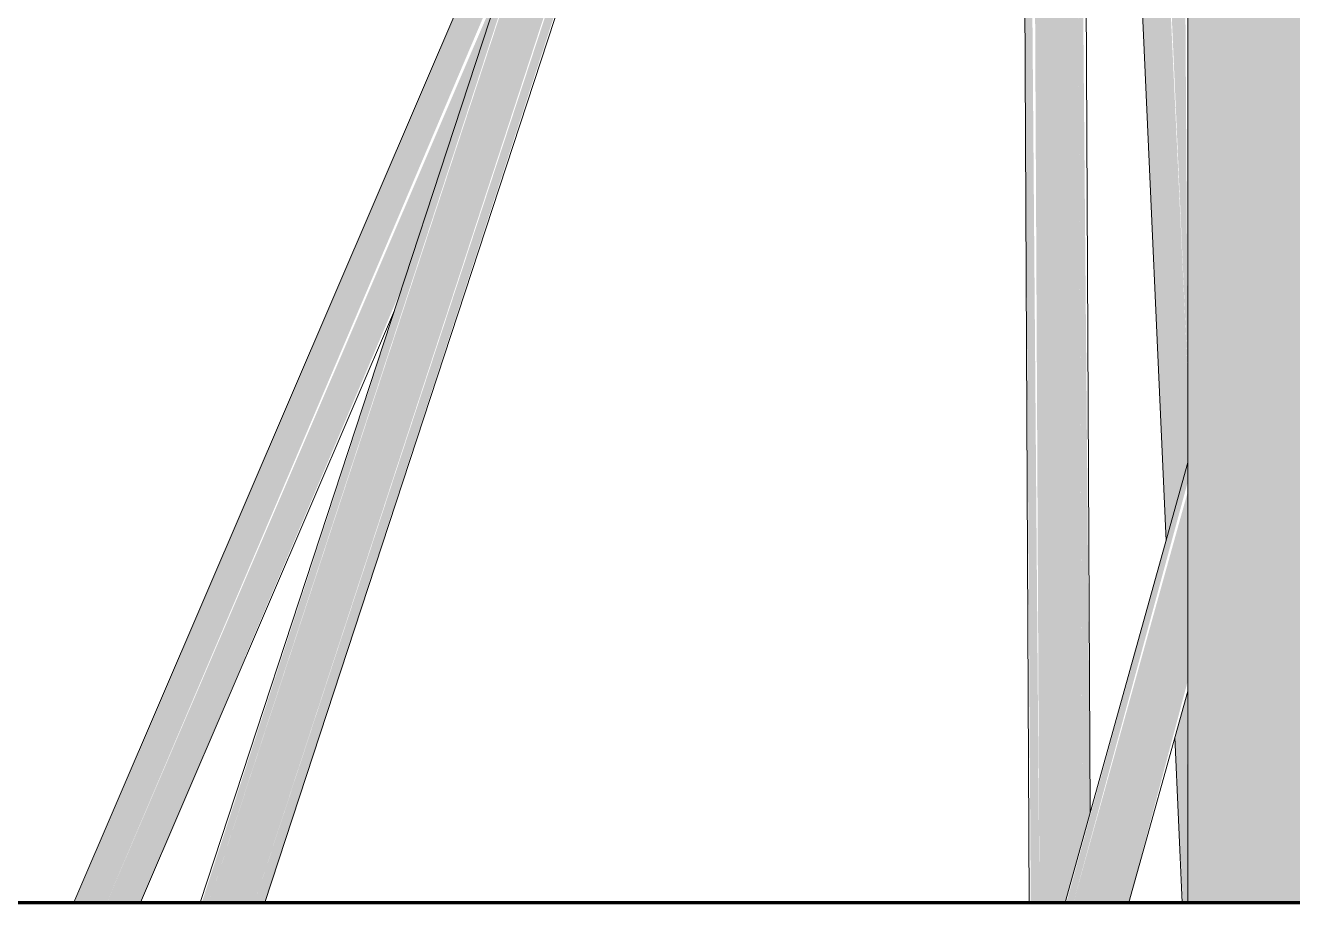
# Model space of a CAD drawing. Header units: inches. Extents: x 20426 to 36348, y -461 to 673.
# Drawn here: x 32122.29 to 32142.93, y 0 to 14.28 of the extents above; entities that cross this region are included whole.
import ezdxf

# ---------------------------------------------------------------- set-up
doc = ezdxf.new("R2010")
doc.units = ezdxf.units.IN
doc.header["$MEASUREMENT"] = 0
doc.linetypes.add('Grid Line 1_2_', pattern=[0.875, 0.5, -0.125, 0.125, -0.125])
for name, color, linetype, lineweight in [('A-FLOR-LEVL', 51, 'Continuous', 9), ('C-TOPO', 7, 'Continuous', 9), ('I-FURN', 30, 'Continuous', 9), ('M-EQPM', 50, 'Continuous', 9)]:
    doc.layers.add(name, color=color, linetype=linetype, lineweight=lineweight)

# ---------------------------------------------------------------- blocks, each defined once
blk = doc.blocks.new('Mechanical Equipment 2 - Mechanical Equipment 1-405507-Elevation - North')
at = {"layer": 'M-EQPM'}
blk.add_hatch(color=256, dxfattribs=at).paths.add_polyline_path([(-26214.226, 0), (-26026.186, 0), (-26026.186, 60), (-26218.337, 60), (-26218.337, 0)], flags=0)
blk.add_line((-26218.337, 60), (-26218.337, 0), dxfattribs=at)
blk = doc.blocks.new('HermanMiller_Collection_Air-Chair_SideChair_Arms - Arms-460524-Elevation - North')
at = {"layer": 'I-FURN'}
h = blk.add_hatch(color=256, dxfattribs=at)
h.paths.add_polyline_path([(-26234.346, 0), (-26234.276, 0), (-26229.13, 15.735), (-26229.235, 15.793), (-26234.393, 0)], flags=0)
h.paths.add_polyline_path([(-26228.641, 17.174), (-26228.681, 17.199), (-26228.651, 17.178)], flags=0)
for points in [[(-26234.082, 0), (-26233.532, 0), (-26228.426, 15.629), (-26228.895, 15.606), (-26229.125, 15.697), (-26234.276, 0), (-26234.186, 0)], [(-26233.455, 0), (-26233.366, 0), (-26228.253, 15.659), (-26228.418, 15.585), (-26233.532, 0)], [(-26220.751, 0), (-26220.751, 0), (-26220.876, 15.627), (-26220.995, 15.643), (-26220.893, 0), (-26220.836, 0)], [(-26220.39, 0), (-26220.333, 0), (-26220.05, 1.015), (-26220.122, 15.63), (-26220.828, 15.62), (-26220.751, 0), (-26220.52, 0)], [(-26220.05, 1.015), (-26219.926, 1.458), (-26220.049, 15.637), (-26220.122, 15.63), (-26220.063, 3.679)], [(-26220.267, 0), (-26220.199, 0), (-26218.337, 6.846), (-26218.337, 7.162), (-26220.313, 0)], [(-26219.782, 0), (-26219.466, 0), (-26218.337, 4.052), (-26218.337, 6.683), (-26220.199, 0), (-26219.898, 0)], [(-26219.302, 0), (-26219.297, 0), (-26218.337, 3.606), (-26218.337, 4.052), (-26219.466, 0), (-26219.334, 0)]]:
    blk.add_hatch(color=256, dxfattribs=at).paths.add_polyline_path(points, flags=0)
for p, q in [((-26229.235, 15.793), (-26234.417, 0)), ((-26233.365, 0), (-26228.225, 15.664)), ((-26220.996, 15.645), (-26220.918, 0)), ((-26219.925, 1.459), (-26219.996, 15.65)), ((-26218.337, 7.165), (-26220.334, 0)), ((-26219.296, 0), (-26218.337, 3.44)), ((-26233.37, 0), (-26233.366, 0)), ((-26219.302, 0), (-26219.297, 0))]:
    blk.add_line(p, q, dxfattribs=at)
blk = doc.blocks.new('HermanMiller_Collection_Air-Chair_SideChair_Arms - Arms-457867-Elevation - North')
at = {"layer": 'I-FURN'}
h = blk.add_hatch(color=256, dxfattribs=at)
h.paths.add_polyline_path([(-26236.427, 0), (-26235.941, 0), (-26229.282, 15.648), (-26229.277, 15.846), (-26229.368, 15.984), (-26229.475, 16.318), (-26236.465, 0)], flags=0)
h.paths.add_polyline_path([(-26229.262, 16.813), (-26228.965, 17.163), (-26228.916, 17.162), (-26228.816, 17.698), (-26228.847, 17.782), (-26229.234, 16.879)], flags=0)
h = blk.add_hatch(color=256, dxfattribs=at)
h.paths.add_polyline_path([(-26218.373, 0), (-26218.337, 0), (-26218.351, 3.391), (-26218.546, 2.695), (-26218.416, 0)], flags=0)
h.paths.add_polyline_path([(-26218.688, 5.9), (-26218.337, 7.162), (-26218.337, 8.581), (-26218.667, 15.62), (-26219.12, 15.585), (-26218.776, 7.858)], flags=0)
for points in [[(-26218.337, 8.581), (-26218.382, 15.63), (-26218.65, 15.606), (-26218.491, 12.037)], [(-26235.941, 0), (-26235.389, 0), (-26231.128, 10.022), (-26229.464, 15.093), (-26234.416, 3.554)]]:
    blk.add_hatch(color=256, dxfattribs=at).paths.add_polyline_path(points, flags=0)
for p, q in [((-26229.454, 16.367), (-26236.477, 0)), ((-26219.122, 15.613), (-26218.689, 5.888)), ((-26235.389, 0), (-26231.255, 9.635)), ((-26218.546, 2.692), (-26218.426, 0)), ((-26236.477, 0), (-26236.465, 0))]:
    blk.add_line(p, q, dxfattribs=at)

msp = doc.modelspace()

# ---------------------------------------------------------------- linework, layer by layer
at = {"layer": 'A-FLOR-LEVL', "linetype": 'Grid Line 1_2_'}
msp.add_line((32048.751, 0), (36316.415, 0), dxfattribs=at)
at = {"layer": 'C-TOPO', "lineweight": 70}
msp.add_line((31995.72, 0), (35081.321, 0), dxfattribs=at)
at = {"layer": 'C-TOPO'}
msp.add_line((35081.321, 0), (31995.72, 0), dxfattribs=at)

# ---------------------------------------------------------------- block references
at = {"layer": 'I-FURN'}
for name in ['HermanMiller_Collection_Air-Chair_SideChair_Arms - Arms-457867-Elevation - North', 'HermanMiller_Collection_Air-Chair_SideChair_Arms - Arms-460524-Elevation - North']:
    msp.add_blockref(name, (58359.559, 0), dxfattribs=at)
at = {"layer": 'M-EQPM'}
msp.add_blockref('Mechanical Equipment 2 - Mechanical Equipment 1-405507-Elevation - North', (58359.559, 0), dxfattribs=at)

doc.saveas('drawing.dxf')
